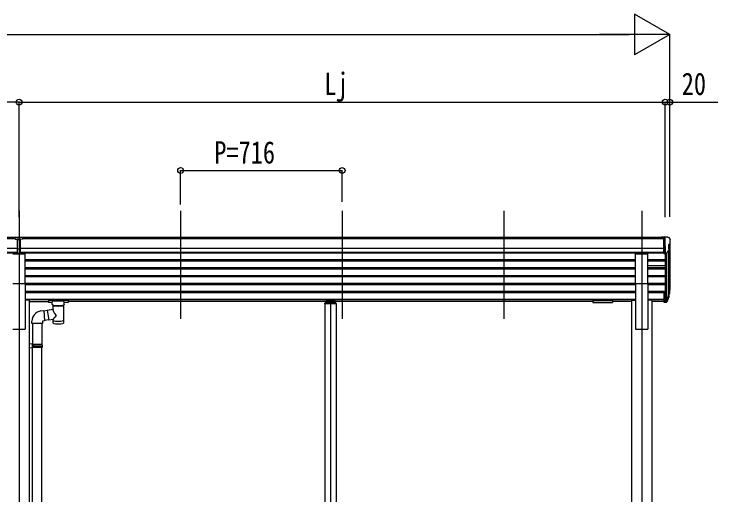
# Model space of a CAD drawing. Units: millimetres, scale not verified. Extents: x -12615 to 12615, y -8910 to 8910.
# Drawn here: x -1007 to 2112, y -3313 to -1183 of the extents above; entities that cross this region are included whole.
import ezdxf
from ezdxf.enums import TextEntityAlignment as Align

# ---------------------------------------------------------------- set-up
doc = ezdxf.new("R2010")
doc.units = ezdxf.units.MM
doc.header["$LTSCALE"] = 40
for name, color, linetype in [('0-3_YKK_12', 2, 'Continuous'), ('0-4_YKK_13', 4, 'Continuous'), ('0-5_YKK_A1', 4, 'Continuous'), ('0-6_YKK_D', 6, 'Continuous')]:
    doc.layers.add(name, color=color, linetype=linetype)
doc.styles.add('ＭＳ ゴシック', font='')
doc.styles.get('ＭＳ ゴシック').set_extended_font_data('MS Gothic')

msp = doc.modelspace()

# ---------------------------------------------------------------- linework, layer by layer
at = {"layer": '0-3_YKK_12'}
for p, q in [((-985.1, -2054.67), (-985.1, -5229.07)), ((-269.1, -2054.67), (-269.1, -2532.18)), ((446.9, -2054.67), (446.9, -2532.18)), ((1162.9, -2054.67), (1162.9, -2532.18)), ((1774.9, -2054.67), (1774.9, -5229.07)), ((394.9, -2459.08), (394.9, -4885.94))]:
    msp.add_line(p, q, dxfattribs=at)
at = {"layer": '0-4_YKK_13'}
for p, q in [((-1001.6, -2179.09), (-1001.6, -2171.24)), ((-1001.6, -2179.09), (-991.6, -2179.09)), ((-985.1, -2179.9), (-991.6, -2179.51)), ((-991.6, -2181.09), (-978.6, -2181.09)), ((-978.6, -2179.57), (-985.1, -2179.88)), ((-978.6, -2242.72), (-978.6, -2177.44)), ((1872.4, -2171.05), (1862.4, -2171.14)), ((1862.4, -2172.66), (1862.4, -2171.14)), ((1872.4, -2243.04), (1872.4, -2171.05)), ((1890.9, -2171.05), (1872.4, -2171.05)), ((1878.9, -2244.04), (1878.9, -2171.05)), ((1890.9, -2171.05), (1893.23, -2171.2)), ((1893.99, -2171.62), (1898.06, -2177.43)), ((1900.9, -2180.42), (1900.9, -2181.05)), ((1892.9, -2205.57), (1892.9, -2221.84)), ((1898.37, -2202.24), (1893.05, -2205.31)), ((-1012.6, -2244.7), (-957.6, -2244.7)), ((-991.6, -2222.61), (-985.1, -2222.77)), ((-991.6, -2241.65), (-985.1, -2242.05)), ((-985.1, -2222.77), (-978.6, -2222.61)), ((-985.1, -2242.05), (-978.6, -2241.65)), ((-957.6, -2376.5), (-957.6, -2244.7)), ((1747.4, -2376.5), (1747.4, -2244.7)), ((1747.4, -2244.7), (1802.4, -2244.7)), ((1802.4, -2376.5), (1802.4, -2244.7)), ((1872.4, -2243.04), (1878.9, -2243.04)), ((1878.9, -2244.04), (1884.11, -2243.72)), ((1886.52, -2242.22), (1895.53, -2226.63)), ((-1012.6, -2376.5), (-957.6, -2376.5)), ((1747.4, -2376.5), (1802.4, -2376.5)), ((1872.4, -2417.45), (1872.4, -2458.81)), ((1878.9, -2404.78), (1878.9, -2459.55)), ((1897.2, -2417.59), (1893.93, -2424.65)), ((1897.81, -2418.97), (1893.93, -2426.91)), ((1895.49, -2430.24), (1895.15, -2434.65)), ((-855.1, -2449.36), (-855.1, -2460.12)), ((-770.1, -2448.69), (-853.1, -2448.69)), ((-770.1, -2450.87), (-853.1, -2450.87)), ((-838.6, -2460.78), (-853.1, -2460.78)), ((-838.6, -2467.59), (-838.6, -2457.31)), ((-784.6, -2467.59), (-784.6, -2457.31)), ((-770.1, -2460.78), (-784.6, -2460.78)), ((-768.1, -2449.36), (-768.1, -2460.12)), ((-768.1, -2449.55), (-768.1, -2451.09)), ((418.9, -2463.07), (370.9, -2463.07)), ((372.4, -2458.61), (372.4, -2463.07)), ((374.9, -2456.04), (376.4, -2456.04)), ((374.9, -2458.55), (374.9, -2463.07)), ((374.9, -2458.55), (376.4, -2458.55)), ((374.9, -2460.44), (414.9, -2460.44)), ((413.4, -2450.12), (376.4, -2450.12)), ((376.4, -2450.12), (376.4, -2458.55)), ((376.4, -2452.61), (413.4, -2452.61)), ((379, -2455.04), (379, -2455.52)), ((382.45, -2456.93), (382.45, -2457.26)), ((384.41, -2456.6), (384.41, -2456.94)), ((384.9, -2455.69), (384.9, -2458.37)), ((385.39, -2456.6), (385.39, -2456.94)), ((387.35, -2457.26), (387.35, -2456.93)), ((390.8, -2455.04), (390.8, -2455.52)), ((399, -2455.04), (399, -2455.52)), ((402.45, -2456.93), (402.45, -2457.26)), ((404.41, -2456.6), (404.41, -2456.94)), ((404.9, -2455.69), (404.9, -2458.37)), ((405.39, -2456.6), (405.39, -2456.94)), ((407.35, -2457.26), (407.35, -2456.93)), ((410.8, -2455.04), (410.8, -2455.52)), ((413.4, -2450.12), (413.4, -2458.55)), ((413.4, -2456.04), (414.9, -2456.04)), ((413.4, -2458.55), (414.9, -2458.55)), ((414.9, -2458.55), (414.9, -2463.07)), ((417.4, -2463.07), (417.4, -2458.61)), ((1557.9, -2449.36), (1557.9, -2460.12)), ((1557.9, -2449.55), (1557.9, -2451.09)), ((1559.9, -2448.69), (1642.9, -2448.69)), ((1559.9, -2450.87), (1642.9, -2450.87)), ((1559.9, -2460.78), (1642.9, -2460.78)), ((1644.9, -2449.36), (1644.9, -2460.12)), ((1872.4, -2444.91), (1878.9, -2444.91)), ((1872.4, -2449.79), (1878.9, -2449.79)), ((1872.4, -2458.81), (1878.9, -2458.81)), ((1878.9, -2449.81), (1884.03, -2449.81)), ((1878.9, -2451.61), (1883.75, -2451.61)), ((1878.9, -2459.55), (1883.75, -2459.55)), ((1885.33, -2449.13), (1893.09, -2433.72)), ((1894.54, -2434.08), (1886.34, -2450.26)), ((1895.15, -2434.65), (1886.34, -2458.19)), ((-859.43, -2495.45), (-875.78, -2497.98)), ((-859.72, -2493.57), (-834.5, -2489.66)), ((-859.72, -2493.57), (-852.7, -2538.83)), ((-834.5, -2489.66), (-834.5, -2472.08)), ((-788.7, -2472.09), (-788.68, -2552.38)), ((369.4, -2464.57), (369.4, -2466.07)), ((420.4, -2466.07), (369.4, -2466.07)), ((420.4, -2464.57), (420.4, -2466.07)), ((-888.46, -2497.59), (-875.95, -2496.04)), ((-927.86, -2553.6), (-927.86, -2542.69)), ((-881.86, -2553.6), (-927.86, -2553.6)), ((-925.9, -2553.6), (-925.9, -2644.44)), ((-883.9, -2553.6), (-883.9, -2647)), ((-852.99, -2536.95), (-872.11, -2539.92)), ((-834.5, -2536), (-852.7, -2538.83)), ((-834.52, -2552.38), (-834.5, -2535.75)), ((-923.9, -2644.5), (-939.9, -2644.03)), ((-939.9, -2644.03), (-939.9, -2661.97)), ((-923.9, -2646.5), (-925.9, -2646.5)), ((-882.9, -2647), (-925.9, -2647)), ((-881.9, -2649), (-925.9, -2649)), ((-923.9, -2646.5), (-923.9, -2644.5)), ((-921.42, -2649), (-920.99, -2647)), ((-881.9, -2649), (-882.9, -2647)), ((-881.9, -2649), (-881.9, -2657)), ((-923.9, -2661.5), (-939.9, -2661.97)), ((-881.9, -2657), (-925.9, -2657)), ((-882.9, -2659), (-925.9, -2659)), ((-925.9, -3503.69), (-925.9, -2661.56)), ((-923.9, -2661.5), (-923.9, -2659.5)), ((-883.9, -3506.25), (-883.9, -2659)), ((-881.9, -2657), (-882.9, -2659))]:
    msp.add_line(p, q, dxfattribs=at)
for points in [[(-1001.6, -2171.24), (-983.6, -2171.09), (-968.6, -2171.22)], [(-978.6, -2242.72), (-985.1, -2243.11), (-991.6, -2242.72), (-991.6, -2177.37)], [(-978.6, -2179.04), (-968.6, -2178.96), (-968.6, -2171.22)], [(-978.6, -2223.71), (-981.86, -2223.79), (-985.1, -2223.87), (-988.34, -2223.79), (-991.6, -2223.71)], [(-853.1, -2448.69), (-853.45, -2448.7), (-853.98, -2448.72), (-854.43, -2448.77), (-854.74, -2448.85), (-854.91, -2448.95), (-855.03, -2449.09), (-855.09, -2449.27), (-855.1, -2449.36)], [(-853.1, -2460.78), (-853.45, -2460.78), (-853.98, -2460.75), (-854.43, -2460.7), (-854.74, -2460.62), (-854.91, -2460.52), (-855.03, -2460.39), (-855.09, -2460.21), (-855.1, -2460.12)], [(-768.1, -2449.36), (-768.14, -2449.16), (-768.22, -2449.02), (-768.32, -2448.93), (-768.42, -2448.87), (-768.54, -2448.82), (-768.83, -2448.76), (-769.32, -2448.72), (-769.87, -2448.69), (-770.1, -2448.69)], [(-768.1, -2460.12), (-768.14, -2460.31), (-768.22, -2460.45), (-768.32, -2460.54), (-768.42, -2460.6), (-768.54, -2460.65), (-768.83, -2460.71), (-769.32, -2460.76), (-769.87, -2460.78), (-770.1, -2460.78)], [(383.43, -2457.16), (383.62, -2457.18), (383.7, -2457.19), (383.8, -2457.19), (383.97, -2457.18), (384.12, -2457.15), (384.24, -2457.11), (384.34, -2457.06), (384.39, -2457)], [(385.41, -2457), (385.46, -2457.06), (385.56, -2457.11), (385.68, -2457.15), (385.83, -2457.18), (385.99, -2457.19), (386.1, -2457.19), (386.18, -2457.18), (386.37, -2457.16)], [(403.43, -2457.16), (403.62, -2457.18), (403.7, -2457.19), (403.8, -2457.19), (403.97, -2457.18), (404.12, -2457.15), (404.24, -2457.11), (404.34, -2457.06), (404.39, -2457)], [(405.41, -2457), (405.46, -2457.06), (405.56, -2457.11), (405.68, -2457.15), (405.83, -2457.18), (405.99, -2457.19), (406.1, -2457.19), (406.18, -2457.18), (406.37, -2457.16)], [(1557.9, -2449.36), (1557.94, -2449.16), (1558.02, -2449.02), (1558.12, -2448.93), (1558.22, -2448.87), (1558.34, -2448.82), (1558.63, -2448.76), (1559.12, -2448.72), (1559.67, -2448.69), (1559.9, -2448.69)], [(1557.9, -2460.12), (1557.94, -2460.31), (1558.02, -2460.45), (1558.12, -2460.54), (1558.22, -2460.6), (1558.34, -2460.65), (1558.63, -2460.71), (1559.12, -2460.76), (1559.67, -2460.78), (1559.9, -2460.78)], [(1642.9, -2448.69), (1643.25, -2448.7), (1643.78, -2448.72), (1644.23, -2448.77), (1644.54, -2448.85), (1644.71, -2448.95), (1644.83, -2449.09), (1644.89, -2449.27), (1644.9, -2449.36)], [(1642.9, -2460.78), (1643.25, -2460.78), (1643.78, -2460.75), (1644.23, -2460.7), (1644.54, -2460.62), (1644.71, -2460.52), (1644.83, -2460.39), (1644.89, -2460.21), (1644.9, -2460.12)], [(-834.5, -2472.08), (-834.73, -2471.98), (-836.09, -2471.25), (-837.2, -2470.4), (-837.96, -2469.54), (-838.42, -2468.64), (-838.59, -2467.75)], [(-784.64, -2467.53), (-784.61, -2467.89), (-784.86, -2468.85), (-785.38, -2469.73), (-786.19, -2470.57), (-787.3, -2471.36), (-788.7, -2472.09)], [(-875.95, -2496.04), (-871.94, -2541.86), (-881.86, -2543.6), (-881.86, -2553.6)], [(-923.9, -2659.5), (-925.9, -2659.5), (-925.9, -2646.5)], [(-921.42, -2649), (-921.42, -2657), (-920.99, -2659)]]:
    msp.add_lwpolyline(points, dxfattribs=at)
for centre, radius, start, end in [((1893.17, -2172.19), 1, 35, 86.5), ((1897.9, -2180.42), 3, 0, 87), ((1698.9, -2181.05), 202, 355.05096, 0), ((1893.2, -2205.57), 0.3, 120, 180), ((1894, -2197.87), 6.18, 315.00103, 354.2965), ((1883.93, -2240.72), 3, 273.5, 330), ((1893.2, -2221.84), 0.3, 180, 265.2833), ((1892.93, -2225.13), 3, 330, 85.2833), ((1868.31, -2408.09), 30.41, 341.80266, 352.8448), ((1869.72, -2409.85), 29.53, 342.01856, 353.49194), ((370.9, -2464.57), 1.5, 90, 180), ((418.9, -2464.57), 1.5, 0, 90), ((-881.95, -2543.04), 45.91, 98.14944, 179.55845)]:
    msp.add_arc(centre, radius, start, end, dxfattribs=at)
for centre, major_axis, ratio, start_param, end_param in [((-960.53, -2181.4), (24.57, -1.51), 0.121868, 3.1422238, 3.1491027), ((1808.98, -2410.18), (88.05, 0), 0.90356, 5.9828017, 6.0168888), ((1894.19, -2430.24), (-1.3, 0), 0.90356, 2.9359903, 4.9130961), ((1808.27, -2414.05), (89.07, 0), 0.90356, 6.0316505, 6.077583), ((1811.04, -2403.61), (-87.93, 4.42), 0.541684, 3.060334, 3.2172517), ((1810.25, -2410.28), (89.06, 1.43), 0.57596, 6.1985533, 6.3701348), ((-853.1, -2451.09), (-2, 0), 0.109601, 4.712389, 6.2831853), ((-811.6, -2457.31), (-27, 0), 0.122176, 3.1415927, 6.2831853), ((-770.1, -2451.09), (-2, 0), 0.109601, 3.1415927, 4.712389), ((374.9, -2458.61), (0, 2.57), 0.97237, 6.2831853, 7.8539816), ((384.9, -2455.04), (5.9, 0), 0.342073, 0, 3.1415927), ((384.9, -2449.75), (8.02, 0), 0.939674, 4.4018361, 4.5279947), ((384.9, -2450.09), (8.02, 0), 0.939674, 4.4018361, 4.5279947), ((384.9, -2449.08), (8.02, 0), 0.939674, 4.6512338, 4.7735441), ((384.9, -2449.75), (-8.02, 0), 0.939674, 1.7551906, 1.8813492), ((384.9, -2450.09), (-8.02, 0), 0.939674, 1.7551906, 1.8813492), ((404.9, -2455.04), (5.9, 0), 0.342073, 0, 3.1415927), ((404.9, -2449.75), (8.02, 0), 0.939674, 4.4018361, 4.5279947), ((404.9, -2450.09), (8.02, 0), 0.939674, 4.4018361, 4.5279947), ((404.9, -2449.08), (8.02, 0), 0.939674, 4.6512338, 4.7735441), ((404.9, -2449.75), (-8.02, 0), 0.939674, 1.7551906, 1.8813492), ((404.9, -2450.09), (-8.02, 0), 0.939674, 1.7551906, 1.8813492), ((414.9, -2458.61), (0, 2.57), 0.97237, 4.712389, 6.2831853), ((1559.9, -2451.09), (2, 0), 0.109601, 1.5707963, 3.1415927), ((1642.9, -2451.09), (2, 0), 0.109601, 0, 1.5707963), ((1883.75, -2448.9), (3, 0), 0.90356, 4.712389, 5.7595865), ((1883.75, -2456.84), (-3, 0), 0.90356, 1.5707963, 2.6179939), ((1884.03, -2448.45), (1.5, 0), 0.90356, 4.712389, 5.7595865), ((-822.6, -2467.59), (-16, 0), 0.361356, 0, 0.0194874), ((-811.6, -2516.2), (22.81, -26.62), 0.234429, 3.1563334, 4.5976381), ((-811.59, -2472.54), (-22.92, 0.42), 0.07247, 0.0008089, 1.5716053), ((-811.59, -2474.17), (-22.92, 0.42), 0.07247, 0.0008089, 1.5716053), ((-811.61, -2472.54), (22.91, 0.42), 0.072511, 4.711586, 6.2823824), ((-811.61, -2474.17), (22.91, 0.42), 0.072511, 4.711586, 6.2823824), ((-814.16, -2513.56), (-20.32, -22.25), 0.045535, 4.9756507, 6.2441899), ((-811.6, -2552.38), (-22.92, 0), 0.101955, 6.2829723, 9.4248207), ((-811.6, -2539.94), (-22.91, 0), 0.122865, 6.2831853, 9.424778)]:
    msp.add_ellipse(centre, major_axis=major_axis, ratio=ratio, start_param=start_param, end_param=end_param, dxfattribs=at)
for centre in [(384.9, -2455.52), (404.9, -2455.52)]:
    msp.add_ellipse(centre, major_axis=(5.9, 0), ratio=0.342073, dxfattribs=at)
at = {"layer": '0-5_YKK_A1'}
for p, q in [((-1001.6, -2172.66), (-3832.6, -2172.66)), ((-1001.6, -2177.87), (-3832.6, -2177.87)), ((1872.4, -2172.66), (-968.6, -2172.66)), ((1872.4, -2177.87), (-968.6, -2177.87)), ((1878.9, -2212.16), (1878.9, -2404.78)), ((1898.9, -2201.63), (1898.9, -2404.41)), ((-991.6, -2221.41), (-3842.6, -2221.41)), ((-991.6, -2239.26), (-3842.6, -2239.26)), ((-991.6, -2242.5), (-3842.6, -2242.5)), ((1872.4, -2221.41), (-978.6, -2221.41)), ((1872.4, -2239.26), (-978.6, -2239.26)), ((1872.4, -2242.5), (-978.6, -2242.5)), ((1884.9, -2243.56), (1884.91, -2449.55)), ((1893.93, -2229.4), (1893.93, -2431.12)), ((1747.4, -2271.36), (-957.6, -2271.36)), ((1747.4, -2272.85), (-957.6, -2272.85)), ((1878.9, -2271.36), (1802.4, -2271.31)), ((1878.9, -2272.85), (1802.4, -2272.85)), ((1747.4, -2277.17), (-957.6, -2277.17)), ((1747.4, -2306.45), (-957.6, -2306.45)), ((1747.4, -2307.94), (-957.6, -2307.94)), ((1878.9, -2277.17), (1802.4, -2277.17)), ((1878.9, -2298.13), (1802.4, -2298.13)), ((1878.9, -2306.45), (1802.4, -2306.45)), ((1878.9, -2307.94), (1802.4, -2307.94)), ((1747.4, -2312.26), (-957.6, -2312.26)), ((1878.9, -2312.26), (1802.4, -2312.26)), ((1747.4, -2341.49), (-957.6, -2341.49)), ((1747.4, -2342.99), (-957.6, -2342.99)), ((1747.4, -2347.31), (-957.6, -2347.31)), ((1878.9, -2341.49), (1802.4, -2341.44)), ((1878.9, -2342.99), (1802.4, -2342.99)), ((1878.9, -2347.31), (1802.4, -2347.31)), ((-957.6, -2376.5), (-957.6, -2579.07)), ((1747.4, -2376.55), (-957.6, -2376.55)), ((1747.4, -2378.05), (-957.6, -2378.05)), ((1747.4, -2382.36), (-957.6, -2382.36)), ((1747.4, -2376.5), (1747.4, -2579.07)), ((1802.4, -2376.5), (1802.4, -2579.07)), ((1878.9, -2376.55), (1802.4, -2376.5)), ((1878.9, -2378.05), (1802.4, -2378.05)), ((1878.9, -2382.36), (1802.4, -2382.36)), ((1747.4, -2411.63), (-957.6, -2411.63)), ((1747.4, -2413.13), (-957.6, -2413.13)), ((1747.4, -2417.45), (-957.6, -2417.45)), ((1878.9, -2411.63), (1802.4, -2411.58)), ((1878.9, -2413.13), (1802.4, -2413.13)), ((1878.9, -2417.45), (1802.4, -2417.45)), ((1747.4, -2447.48), (-957.6, -2447.48)), ((1747.4, -2448.88), (-957.6, -2448.88)), ((-939.9, -2450.07), (-957.6, -2450.07)), ((-939.9, -2450.07), (-939.9, -5079.07)), ((-939.9, -2456.57), (-855.1, -2456.57)), ((1557.9, -2456.57), (-768.1, -2456.57)), ((1729.7, -2456.57), (1644.9, -2456.57)), ((1729.7, -2450.07), (1747.4, -2450.07)), ((1729.7, -2450.07), (1729.7, -4579.07)), ((1872.4, -2447.48), (1802.4, -2447.48)), ((1872.4, -2448.88), (1802.4, -2448.88)), ((1820.1, -2450.07), (1802.4, -2450.07)), ((1820.1, -2450.07), (1820.1, -3552.07)), ((1872.4, -2456.57), (1820.1, -2456.57)), ((369.9, -2466.07), (369.9, -4829.07)), ((419.9, -2466.07), (419.9, -4829.07)), ((-1012.6, -2579.07), (-957.6, -2579.07)), ((1747.4, -2579.07), (1802.4, -2579.07))]:
    msp.add_line(p, q, dxfattribs=at)
at = {"layer": '0-6_YKK_D'}
for p, q in [((1898.9, -1272.66), (1743.02, -1182.66)), ((1743.02, -1182.66), (1743.02, -1362.66)), ((-6553.1, -1272.66), (1718.9, -1272.66)), ((1898.9, -1272.66), (1587.13, -1272.66)), ((1898.9, -1272.66), (1743.02, -1362.66)), ((1898.9, -2081.23), (1898.9, -1271.66)), ((-985.1, -1572.66), (-3849.1, -1572.66)), ((-985.1, -2082.23), (-985.1, -1571.66)), ((-985.1, -2082.23), (-985.1, -1571.66)), ((-985.1, -1572.66), (1878.9, -1572.66)), ((1878.9, -2082.23), (1878.9, -1571.66)), ((1878.9, -2082.23), (1878.9, -1571.66)), ((1898.9, -2080.23), (1898.9, -1571.66)), ((-269.1, -2025.78), (-269.1, -1874.67)), ((-269.1, -1875.67), (446.9, -1875.67)), ((446.9, -2014.64), (446.9, -1874.67))]:
    msp.add_line(p, q, dxfattribs=at)
msp.add_lwpolyline([(1878.9, -1572.66), (1898.9, -1572.66), (2112.3, -1572.66)], dxfattribs=at)
for centre in [(-985.1, -1572.66), (-985.1, -1572.66), (1878.9, -1572.66), (1878.9, -1572.66), (1898.9, -1572.66), (-269.1, -1875.67), (446.9, -1875.67)]:
    msp.add_circle(centre, 12.75, dxfattribs=at)

# ---------------------------------------------------------------- texts
at = {"layer": '0-6_YKK_D', "style": 'ＭＳ ゴシック', "width": 0.8}
for s, p in [('Lj', (367.7, -1570.66)), ('20', (1951.9, -1570.66)), ('P=716', (-119.9, -1874.37))]:
    msp.add_text(s, height=98.97, dxfattribs=at).set_placement(p, align=Align.BOTTOM_LEFT)

doc.saveas('drawing.dxf')
